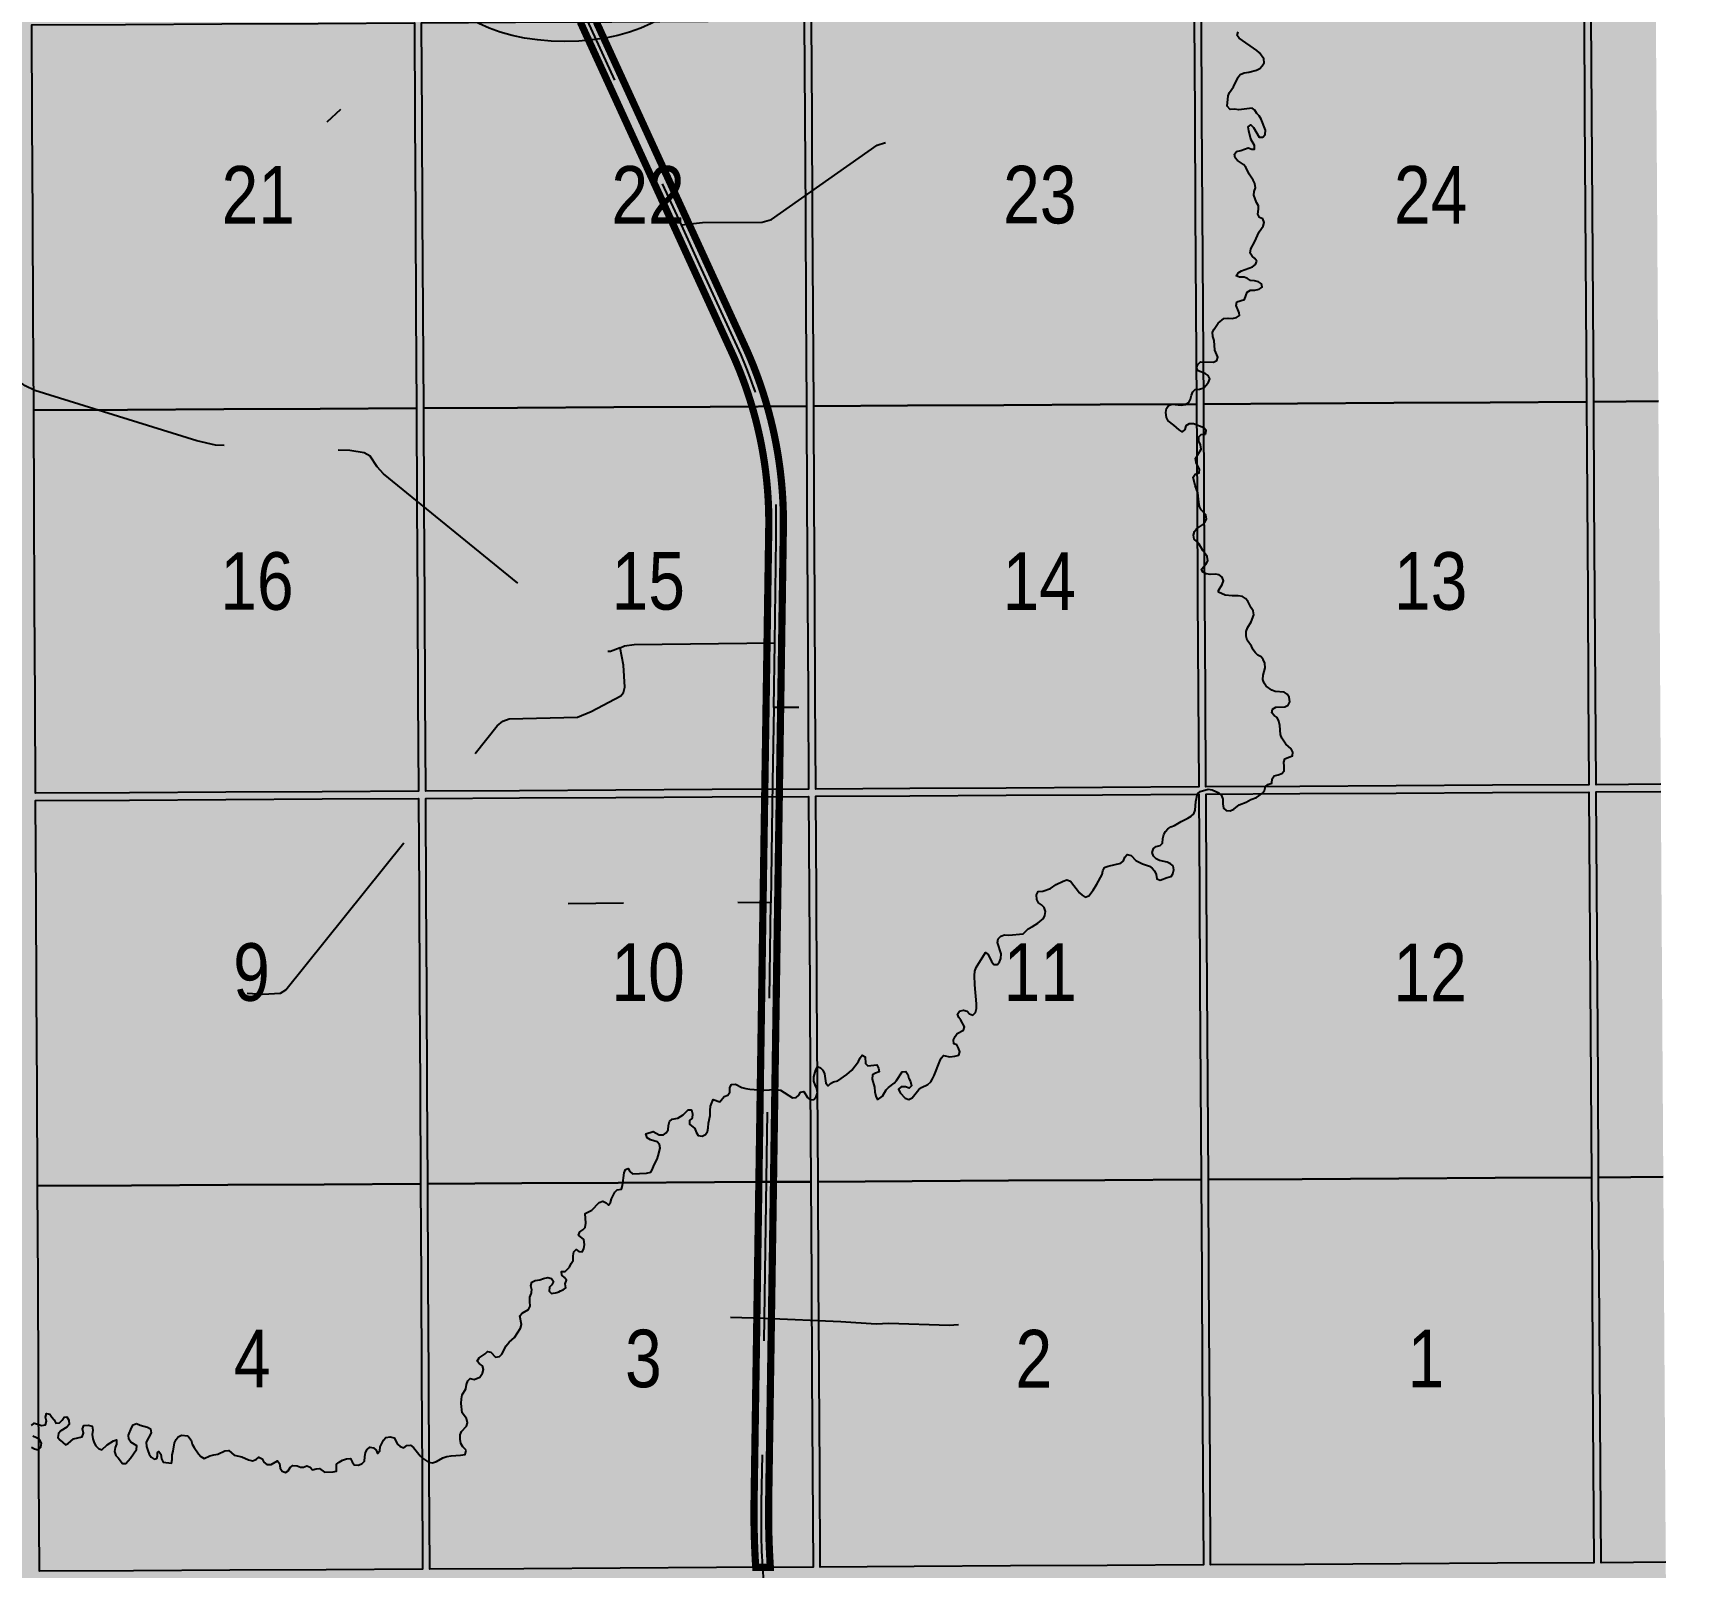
# Model space of a CAD drawing. Extents: x 507565 to 531726, y 6009554 to 6022365.
# Drawn here: x 523694.8 to 523923.8, y 6015143.7 to 6015356.9 of the extents above; entities that cross this region are included whole.
import ezdxf
from ezdxf.enums import TextEntityAlignment as Align

# ---------------------------------------------------------------- set-up
doc = ezdxf.new("R2010")
doc.units = 0
doc.header["$LTSCALE"] = 5
doc.linetypes.add('DASHED2', pattern=[9.525, 6.35, -3.175])
for name, color, linetype in [('L-MON', 1, 'Continuous'), ('Quarters', 8, 'Continuous'), ('RoadSeg', 57, 'DASHED2'), ('ROUTE-MAP-HWY', 2, 'Continuous'), ('T-WATER', 160, 'Continuous')]:
    doc.layers.add(name, color=color, linetype=linetype)
doc.layers.add('ROUTE-MAP-BACKGROUND-H', color=7, linetype='Continuous', true_color=0xf0ebff)
doc.styles.add('120', font='ARIALN.TTF', dxfattribs={"height": 13})
doc.styles.add('80A', font='ARIALN.TTF', dxfattribs={"height": 10})

# ---------------------------------------------------------------- blocks, each defined once
blk = doc.blocks.new('hwy_sec')
h = blk.add_hatch(color=255)
edge = h.paths.add_edge_path()
edge.add_ellipse((-0.7, -0.79), major_axis=(18.84, 0), ratio=0.584608, start_angle=0, end_angle=360)
at = {"color": 3}
blk.add_ellipse((-0.7, -0.79), major_axis=(18.84, 0), ratio=0.584608, dxfattribs=at)
at = {"color": 240, "style": '80A'}
blk.add_attdef('SEC', text='', height=9.5, dxfattribs=at).set_placement((-0.7, -0.79), align=Align.MIDDLE_CENTER)

msp = doc.modelspace()

# ---------------------------------------------------------------- hatches: boundary and pattern name
at = {"layer": 'ROUTE-MAP-BACKGROUND-H'}
h = msp.add_hatch(color=256, dxfattribs=at)
h.dxf.hatch_style = 1
h.paths.add_polyline_path([(523871.081, 6016124.178), (523873.071, 6015800.356), (523917.515, 6015800.58), (523923.823, 6014811.294), (522926.315, 6014807.962), (522925.895, 6015778.478), (522873.584, 6015778.442), (522873.69, 6016121.495)])

# ---------------------------------------------------------------- linework, layer by layer
at = {"layer": 'Quarters'}
for points in [[(523707.924, 6015304.493), (523694.877, 6015304.423), (523694.811, 6015317.813), (523694.745, 6015331.204), (523694.679, 6015344.594), (523694.613, 6015357.985), (523707.655, 6015358.055), (523721.032, 6015358.126), (523734.41, 6015358.197), (523747.787, 6015358.269), (523747.858, 6015344.878), (523747.929, 6015331.488), (523748, 6015318.098), (523748.071, 6015304.708), (523734.689, 6015304.636), (523721.307, 6015304.564), (523707.924, 6015304.493)], [(523802.198, 6015318.39), (523802.273, 6015305.001), (523788.89, 6015304.928), (523775.507, 6015304.856), (523762.123, 6015304.784), (523749.075, 6015304.713), (523749.004, 6015318.103), (523748.933, 6015331.494), (523748.862, 6015344.884), (523748.791, 6015358.274), (523761.835, 6015358.344), (523775.213, 6015358.416), (523788.592, 6015358.488), (523801.971, 6015358.559), (523802.046, 6015345.17), (523802.122, 6015331.78), (523802.198, 6015318.39)], [(523856.396, 6015318.683), (523856.476, 6015305.294), (523843.093, 6015305.221), (523829.71, 6015305.149), (523816.326, 6015305.076), (523803.278, 6015305.006), (523803.202, 6015318.396), (523803.126, 6015331.785), (523803.051, 6015345.175), (523802.975, 6015358.565), (523816.018, 6015358.635), (523829.397, 6015358.707), (523842.776, 6015358.778), (523856.155, 6015358.85), (523856.235, 6015345.461), (523856.315, 6015332.072), (523856.396, 6015318.683)], [(523910.594, 6015318.996), (523910.68, 6015305.606), (523897.296, 6015305.529), (523883.913, 6015305.452), (523870.529, 6015305.375), (523857.481, 6015305.299), (523857.4, 6015318.689), (523857.32, 6015332.078), (523857.239, 6015345.467), (523857.159, 6015358.856), (523870.203, 6015358.933), (523883.581, 6015359.011), (523896.96, 6015359.089), (523910.339, 6015359.167), (523910.424, 6015345.777), (523910.509, 6015332.387), (523910.594, 6015318.996)], [(523708.192, 6015251.265), (523695.14, 6015251.195), (523695.076, 6015264.251), (523695.01, 6015277.642), (523694.944, 6015291.032), (523694.877, 6015304.423), (523707.924, 6015304.493), (523721.307, 6015304.564), (523734.689, 6015304.636), (523748.071, 6015304.708), (523748.142, 6015291.318), (523748.213, 6015277.927), (523748.284, 6015264.537), (523748.353, 6015251.482), (523734.966, 6015251.41), (523721.579, 6015251.337), (523708.192, 6015251.265)], [(523802.501, 6015264.831), (523802.575, 6015251.777), (523789.186, 6015251.704), (523775.798, 6015251.631), (523762.41, 6015251.558), (523749.357, 6015251.487), (523749.288, 6015264.542), (523749.217, 6015277.933), (523749.146, 6015291.323), (523749.075, 6015304.713), (523762.123, 6015304.784), (523775.507, 6015304.856), (523788.89, 6015304.928), (523802.273, 6015305.001), (523802.349, 6015291.611), (523802.425, 6015278.221), (523802.501, 6015264.831)], [(523856.718, 6015265.126), (523856.796, 6015252.072), (523843.408, 6015251.999), (523830.02, 6015251.926), (523816.632, 6015251.853), (523803.579, 6015251.782), (523803.505, 6015264.837), (523803.429, 6015278.227), (523803.354, 6015291.616), (523803.278, 6015305.006), (523816.326, 6015305.076), (523829.71, 6015305.149), (523843.093, 6015305.221), (523856.476, 6015305.294), (523856.557, 6015291.904), (523856.637, 6015278.515), (523856.718, 6015265.126)], [(523910.935, 6015265.435), (523911.018, 6015252.38), (523897.63, 6015252.304), (523884.242, 6015252.228), (523870.854, 6015252.151), (523857.801, 6015252.077), (523857.722, 6015265.132), (523857.642, 6015278.521), (523857.561, 6015291.91), (523857.481, 6015305.299), (523870.529, 6015305.375), (523883.913, 6015305.452), (523897.296, 6015305.529), (523910.68, 6015305.606), (523910.765, 6015292.216), (523910.85, 6015278.826), (523910.935, 6015265.435)], [(523708.467, 6015196.699), (523695.41, 6015196.629), (523695.344, 6015210.019), (523695.278, 6015223.41), (523695.212, 6015236.8), (523695.145, 6015250.191), (523708.197, 6015250.261), (523721.584, 6015250.333), (523734.971, 6015250.405), (523748.358, 6015250.477), (523748.429, 6015237.087), (523748.5, 6015223.697), (523748.571, 6015210.307), (523748.642, 6015196.916), (523735.25, 6015196.844), (523721.859, 6015196.772), (523708.467, 6015196.699)], [(523802.807, 6015210.603), (523802.883, 6015197.214), (523796.081, 6015197.176), (523789.49, 6015197.14), (523776.097, 6015197.067), (523762.704, 6015196.993), (523749.646, 6015196.922), (523749.575, 6015210.312), (523749.504, 6015223.702), (523749.433, 6015237.093), (523749.362, 6015250.483), (523762.416, 6015250.554), (523775.804, 6015250.627), (523789.192, 6015250.7), (523802.58, 6015250.772), (523802.656, 6015237.383), (523802.732, 6015223.993), (523802.807, 6015210.603)], [(523857.044, 6015210.9), (523857.124, 6015197.511), (523843.731, 6015197.437), (523830.339, 6015197.364), (523816.945, 6015197.291), (523803.887, 6015197.219), (523803.812, 6015210.609), (523803.736, 6015223.998), (523803.66, 6015237.388), (523803.585, 6015250.778), (523816.638, 6015250.849), (523830.026, 6015250.922), (523843.414, 6015250.995), (523856.802, 6015251.067), (523856.883, 6015237.678), (523856.963, 6015224.289), (523857.044, 6015210.9)], [(523911.281, 6015211.204), (523911.366, 6015197.814), (523897.973, 6015197.739), (523884.58, 6015197.664), (523871.187, 6015197.589), (523858.129, 6015197.516), (523858.048, 6015210.906), (523857.968, 6015224.295), (523857.887, 6015237.684), (523857.807, 6015251.073), (523870.86, 6015251.147), (523884.248, 6015251.223), (523897.637, 6015251.299), (523911.025, 6015251.375), (523911.11, 6015237.985), (523911.195, 6015224.595), (523911.281, 6015211.204)], [(523708.737, 6015143.14), (523695.676, 6015143.069), (523695.61, 6015156.459), (523695.543, 6015169.848), (523695.477, 6015183.238), (523695.41, 6015196.629), (523708.467, 6015196.699), (523721.859, 6015196.772), (523735.25, 6015196.844), (523748.642, 6015196.916), (523748.713, 6015183.527), (523748.784, 6015170.137), (523748.855, 6015156.748), (523748.926, 6015143.36), (523735.53, 6015143.286), (523722.134, 6015143.213), (523708.737, 6015143.14)], [(523803.111, 6015157.048), (523803.186, 6015143.661), (523789.789, 6015143.586), (523776.391, 6015143.512), (523762.993, 6015143.438), (523749.931, 6015143.365), (523749.86, 6015156.754), (523749.788, 6015170.143), (523749.717, 6015183.532), (523749.646, 6015196.922), (523762.704, 6015196.993), (523776.097, 6015197.067), (523789.49, 6015197.14), (523796.081, 6015197.176), (523802.883, 6015197.214), (523802.959, 6015183.825), (523803.035, 6015170.436), (523803.111, 6015157.048)], [(523857.366, 6015157.347), (523857.446, 6015143.96), (523844.049, 6015143.887), (523830.651, 6015143.813), (523817.253, 6015143.739), (523804.191, 6015143.666), (523804.115, 6015157.054), (523804.039, 6015170.441), (523803.963, 6015183.83), (523803.887, 6015197.219), (523816.945, 6015197.291), (523830.339, 6015197.364), (523843.731, 6015197.437), (523857.124, 6015197.511), (523857.205, 6015184.122), (523857.285, 6015170.734), (523857.366, 6015157.347)], [(523911.622, 6015157.646), (523911.707, 6015144.258), (523898.309, 6015144.184), (523884.911, 6015144.111), (523871.514, 6015144.037), (523858.451, 6015143.966), (523858.37, 6015157.353), (523858.29, 6015170.74), (523858.209, 6015184.128), (523858.129, 6015197.516), (523871.187, 6015197.589), (523884.58, 6015197.664), (523897.973, 6015197.739), (523911.366, 6015197.814), (523911.451, 6015184.425), (523911.536, 6015171.035), (523911.622, 6015157.646)]]:
    msp.add_lwpolyline(points, close=True, dxfattribs=at)
for points in [[(523920.671, 6015305.681), (523911.684, 6015305.614), (523911.599, 6015319.004), (523911.513, 6015332.394), (523911.428, 6015345.785), (523911.343, 6015359.175), (523920.329, 6015359.242)], [(523921.01, 6015252.454), (523912.023, 6015252.387), (523911.94, 6015265.443), (523911.854, 6015278.833), (523911.769, 6015292.223), (523911.684, 6015305.614), (523920.671, 6015305.681)], [(523921.358, 6015197.889), (523912.37, 6015197.822), (523912.285, 6015211.212), (523912.2, 6015224.602), (523912.114, 6015237.993), (523912.029, 6015251.383), (523921.017, 6015251.45)], [(523921.7, 6015144.333), (523912.711, 6015144.265), (523912.626, 6015157.654), (523912.541, 6015171.042), (523912.455, 6015184.432), (523912.37, 6015197.822), (523921.358, 6015197.889)]]:
    msp.add_lwpolyline(points, dxfattribs=at)
at = {"layer": 'RoadSeg', "flags": 128}
for points in [[(523801.235, 6015263.13), (523797.726, 6015263.104), (523797.888, 6015272.091), (523798.072, 6015286.569), (523798.077, 6015287.272), (523798.08, 6015287.982), (523798.081, 6015288.672), (523798.08, 6015289.335), (523798.076, 6015289.96), (523798.068, 6015290.563), (523798.058, 6015291.121), (523798.044, 6015291.654), (523798, 6015292.225), (523797.973, 6015292.802), (523797.922, 6015293.394), (523797.854, 6015294.017), (523797.803, 6015294.664), (523797.747, 6015295.331), (523797.668, 6015295.963), (523797.583, 6015296.6), (523797.497, 6015297.242), (523797.398, 6015297.936), (523797.283, 6015298.595), (523797.167, 6015299.265), (523797.032, 6015299.932), (523796.887, 6015300.571), (523796.738, 6015301.251), (523796.583, 6015301.921), (523796.435, 6015302.581), (523796.279, 6015303.238), (523796.115, 6015303.888), (523795.924, 6015304.556), (523795.731, 6015305.178), (523795.533, 6015305.815), (523795.348, 6015306.441), (523795.139, 6015307.084), (523794.935, 6015307.697), (523794.705, 6015308.348), (523794.473, 6015308.971), (523794.239, 6015309.582), (523794.005, 6015310.181), (523793.723, 6015310.879), (523793.396, 6015311.647), (523793.185, 6015312.142), (523790.721, 6015317.541), (523787.416, 6015324.696), (523784.925, 6015330.201), (523782.235, 6015335.971), (523766.013, 6015371.421), (523763.06, 6015377.817), (523759.212, 6015386.327), (523758.643, 6015385.941), (523757.245, 6015385.508), (523746.456, 6015384.975), (523745.357, 6015384.043), (523742.226, 6015379.648), (523741.86, 6015378.748), (523741.494, 6015376.617), (523740.994, 6015358.802), (523740.861, 6015357.27), (523740.162, 6015354.472), (523740.162, 6015354.04), (523740.495, 6015353.374), (523740.894, 6015352.807), (523741.727, 6015351.509), (523741.794, 6015350.443), (523740.994, 6015349.477), (523735.633, 6015344.482)], [(523724.544, 6015223.436), (523726.708, 6015223.269), (523729.173, 6015223.402), (523729.938, 6015223.868), (523759.309, 6015260.565), (523760.075, 6015261.232), (523760.941, 6015261.531), (523770.465, 6015261.764), (523772.363, 6015262.563), (523776.459, 6015264.762), (523776.825, 6015265.194), (523777.025, 6015265.96), (523776.825, 6015269.024), (523776.393, 6015271.421), (523775.027, 6015270.888), (523773.862, 6015270.955), (523773.296, 6015271.288), (523743.492, 6015295.598), (523742.593, 6015296.563), (523741.66, 6015298.028), (523740.828, 6015298.528), (523738.796, 6015298.828), (523720.148, 6015299.593), (523717.551, 6015300.193), (523695.04, 6015307.186), (523693.674, 6015307.818), (523691.477, 6015309.451), (523690.777, 6015310.183), (523690.012, 6015310.616), (523683.218, 6015316.41), (523681.653, 6015317.509), (523680.821, 6015317.909), (523660.74, 6015324.569), (523659.741, 6015325.201), (523657.078, 6015328.931), (523637.963, 6015353.607)], [(523784.925, 6015330.201), (523787.848, 6015330.529), (523796.14, 6015330.563), (523797.438, 6015330.929), (523812.124, 6015341.252), (523813.356, 6015341.685), (523815.853, 6015342.018), (523816.12, 6015342.418), (523816.253, 6015343.383), (523816.686, 6015343.983)], [(523776.393, 6015271.421), (523776.992, 6015271.688), (523778.324, 6015271.888), (523797.888, 6015272.091)], [(523797.726, 6015263.104), (523797.563, 6015252.78), (523797.328, 6015235.954), (523791.211, 6015236.056), (523769.166, 6015235.857)], [(523798.386, 6015127.665), (523798.34, 6015127.883), (523798.198, 6015128.543), (523798.061, 6015129.22), (523797.931, 6015129.898), (523797.692, 6015131.281), (523797.576, 6015131.983), (523797.46, 6015132.703), (523797.354, 6015133.409), (523797.252, 6015134.105), (523797.138, 6015134.851), (523797.031, 6015135.6), (523796.934, 6015136.295), (523796.832, 6015137.044), (523796.744, 6015137.779), (523796.658, 6015138.543), (523796.582, 6015139.276), (523796.507, 6015140.026), (523796.433, 6015140.761), (523796.364, 6015141.523), (523796.306, 6015142.26), (523796.257, 6015142.996), (523796.209, 6015143.691), (523796.16, 6015144.456), (523796.12, 6015145.165), (523796.084, 6015145.888), (523796.055, 6015146.559), (523796.039, 6015147.286), (523796.034, 6015147.997), (523796.033, 6015148.692), (523796.035, 6015149.366), (523796.032, 6015150.04), (523796.031, 6015150.707), (523796.035, 6015151.381), (523796.04, 6015152.005), (523796.047, 6015152.634), (523796.453, 6015178.213), (523796.78, 6015200.664), (523796.925, 6015210.632), (523797.127, 6015220.287), (523797.328, 6015235.954)], [(523823.413, 6015177.348), (523822.114, 6015177.248), (523813.722, 6015177.514), (523811.957, 6015177.415), (523807.029, 6015177.747), (523796.453, 6015178.213), (523789.613, 6015178.38), (523788.88, 6015178.647), (523788.58, 6015179.113), (523788.514, 6015181.244)], [(523804.558, 6015105.133), (523804.256, 6015106.172), (523803.509, 6015108.786), (523802.828, 6015111.301), (523801.303, 6015116.379), (523801.102, 6015117.019), (523800.921, 6015117.629), (523800.743, 6015118.247), (523800.565, 6015118.87), (523800.388, 6015119.495), (523800.215, 6015120.111), (523800.037, 6015120.752), (523799.867, 6015121.388), (523799.702, 6015122.014), (523799.538, 6015122.646), (523799.377, 6015123.278), (523799.221, 6015123.923), (523799.068, 6015124.579), (523798.924, 6015125.217), (523798.776, 6015125.887), (523798.622, 6015126.573), (523798.479, 6015127.224), (523798.34, 6015127.883), (523798.198, 6015128.543), (523798.061, 6015129.22), (523797.931, 6015129.898), (523797.692, 6015131.281), (523797.576, 6015131.983), (523797.46, 6015132.703), (523797.354, 6015133.409), (523797.252, 6015134.105), (523797.138, 6015134.851), (523797.031, 6015135.6), (523796.934, 6015136.295), (523796.832, 6015137.044), (523796.744, 6015137.779), (523796.658, 6015138.543), (523796.582, 6015139.276), (523796.507, 6015140.026), (523796.433, 6015140.761), (523796.364, 6015141.523), (523796.306, 6015142.26), (523796.257, 6015142.996), (523796.209, 6015143.691), (523796.16, 6015144.456), (523796.12, 6015145.165), (523796.084, 6015145.888), (523796.055, 6015146.559), (523796.039, 6015147.286), (523796.034, 6015147.997), (523796.033, 6015148.692), (523796.035, 6015149.366), (523796.032, 6015150.04), (523796.031, 6015150.707), (523796.035, 6015151.381), (523796.04, 6015152.005), (523796.047, 6015152.634), (523796.078, 6015154.586)]]:
    msp.add_lwpolyline(points, dxfattribs=at)
at = {"layer": 'ROUTE-MAP-HWY', "const_width": 1}
msp.add_lwpolyline([(523773.068, 6015358.404), (523773.803, 6015356.8), (523775.239, 6015353.667), (523776.577, 6015350.749), (523776.785, 6015350.295), (523776.993, 6015349.841), (523777.063, 6015349.689), (523777.174, 6015349.447), (523781.247, 6015340.561), (523782.635, 6015337.533), (523783.239, 6015336.218), (523785.315, 6015331.689), (523785.849, 6015330.524), (523785.995, 6015330.205), (523788.451, 6015324.848), (523788.494, 6015324.755), (523788.635, 6015324.446), (523793.729, 6015313.334), (523793.94, 6015312.867), (523794.148, 6015312.399), (523794.351, 6015311.928), (523794.55, 6015311.456), (523794.746, 6015310.982), (523794.937, 6015310.506), (523795.123, 6015310.029), (523795.306, 6015309.55), (523795.485, 6015309.069), (523795.659, 6015308.587), (523795.829, 6015308.104), (523795.995, 6015307.618), (523796.156, 6015307.132), (523796.314, 6015306.644), (523796.467, 6015306.155), (523796.616, 6015305.664), (523796.76, 6015305.172), (523796.818, 6015304.971), (523796.9, 6015304.679), (523797.036, 6015304.185), (523797.168, 6015303.69), (523797.295, 6015303.193), (523797.418, 6015302.695), (523797.537, 6015302.197), (523797.651, 6015301.697), (523797.761, 6015301.196), (523797.866, 6015300.695), (523797.967, 6015300.192), (523798.064, 6015299.689), (523798.156, 6015299.184), (523798.244, 6015298.679), (523798.328, 6015298.173), (523798.407, 6015297.667), (523798.481, 6015297.16), (523798.552, 6015296.652), (523798.617, 6015296.144), (523798.679, 6015295.635), (523798.736, 6015295.125), (523798.788, 6015294.615), (523798.836, 6015294.105), (523798.88, 6015293.594), (523798.903, 6015293.294), (523798.918, 6015293.083), (523798.938, 6015292.811), (523798.953, 6015292.572), (523798.968, 6015292.328), (523798.983, 6015292.06), (523798.995, 6015291.844), (523799.009, 6015291.548), (523799.017, 6015291.36), (523799.03, 6015291.036), (523799.036, 6015290.876), (523799.047, 6015290.523), (523799.051, 6015290.391), (523799.059, 6015290.011), (523799.061, 6015289.907), (523799.067, 6015289.498), (523799.068, 6015289.423), (523799.07, 6015288.986), (523799.071, 6015288.938), (523799.069, 6015288.473), (523799.069, 6015288.454), (523799.064, 6015287.969), (523799.044, 6015286.643), (523798.917, 6015278.202), (523798.771, 6015268.586), (523798.693, 6015263.395), (523798.689, 6015263.162), (523798.516, 6015251.754), (523798.5, 6015250.75), (523798.468, 6015248.652), (523798.191, 6015230.61), (523798.092, 6015223.967), (523797.945, 6015214.15), (523797.924, 6015212.683), (523797.847, 6015207.502), (523797.694, 6015197.185), (523797.63, 6015192.979), (523797.408, 6015178.301), (523797.398, 6015177.635), (523797.345, 6015174.128), (523797.289, 6015170.404), (523797.164, 6015162.085), (523797.098, 6015157.708), (523797.09, 6015157.209), (523797.073, 6015156.058), (523797.063, 6015155.392), (523797.026, 6015152.932), (523797.015, 6015151.938), (523797.013, 6015150.92), (523797.019, 6015149.901), (523797.035, 6015148.882), (523797.059, 6015147.863), (523797.093, 6015146.845), (523797.135, 6015145.827), (523797.186, 6015144.81), (523797.246, 6015143.793), (523797.256, 6015143.627), (523796.709, 6015143.624), (523796.022, 6015143.62), (523795.546, 6015143.618), (523795.546, 6015143.618), (523795.224, 6015143.616), (523795.221, 6015143.664), (523795.16, 6015144.699), (523795.108, 6015145.734), (523795.065, 6015146.769), (523795.031, 6015147.805), (523795.006, 6015148.841), (523794.999, 6015149.243), (523794.991, 6015149.878), (523794.988, 6015150.172), (523794.984, 6015150.914), (523794.983, 6015151.1), (523794.986, 6015151.95), (523794.987, 6015152.028), (523794.997, 6015152.957), (523795.05, 6015156.472), (523795.051, 6015156.571), (523795.06, 6015157.138), (523795.061, 6015157.237), (523795.069, 6015157.736), (523795.135, 6015162.115), (523795.26, 6015170.393), (523795.317, 6015174.159), (523795.371, 6015177.738), (523795.381, 6015178.407), (523795.468, 6015184.151), (523795.589, 6015192.178), (523795.601, 6015193.009), (523795.664, 6015197.174), (523795.818, 6015207.532), (523795.895, 6015212.713), (523795.931, 6015215.159), (523796.062, 6015223.956), (523796.161, 6015230.641), (523796.239, 6015235.709), (523796.249, 6015236.379), (523796.439, 6015248.683), (523796.471, 6015250.739), (523796.486, 6015251.743), (523796.743, 6015268.617), (523796.782, 6015271.215), (523796.797, 6015272.229), (523796.887, 6015278.191), (523796.974, 6015283.909), (523797.035, 6015287.999), (523797.041, 6015288.481), (523797.042, 6015288.963), (523797.039, 6015289.445), (523797.038, 6015289.476), (523797.032, 6015289.927), (523797.031, 6015289.971), (523797.021, 6015290.408), (523797.019, 6015290.466), (523797.005, 6015290.89), (523797.003, 6015290.96), (523796.986, 6015291.371), (523796.982, 6015291.455), (523796.963, 6015291.853), (523796.957, 6015291.949), (523796.935, 6015292.334), (523796.928, 6015292.443), (523796.895, 6015292.937), (523796.857, 6015293.431), (523796.815, 6015293.924), (523796.769, 6015294.416), (523796.718, 6015294.909), (523796.663, 6015295.401), (523796.604, 6015295.892), (523796.541, 6015296.383), (523796.473, 6015296.873), (523796.401, 6015297.363), (523796.324, 6015297.852), (523796.244, 6015298.34), (523796.159, 6015298.828), (523796.07, 6015299.315), (523795.976, 6015299.801), (523795.879, 6015300.286), (523795.777, 6015300.77), (523795.671, 6015301.254), (523795.561, 6015301.736), (523795.446, 6015302.218), (523795.327, 6015302.698), (523795.205, 6015303.177), (523795.077, 6015303.656), (523794.946, 6015304.133), (523794.811, 6015304.609), (523794.708, 6015304.959), (523794.671, 6015305.084), (523794.528, 6015305.557), (523794.38, 6015306.03), (523794.228, 6015306.501), (523794.072, 6015306.97), (523793.912, 6015307.439), (523793.748, 6015307.906), (523793.58, 6015308.371), (523793.407, 6015308.835), (523793.231, 6015309.298), (523793.051, 6015309.758), (523792.866, 6015310.218), (523792.678, 6015310.675), (523792.485, 6015311.131), (523792.289, 6015311.586), (523792.089, 6015312.038), (523791.885, 6015312.488), (523786.606, 6015324.003), (523783.088, 6015331.677), (523783.001, 6015331.868), (523781.394, 6015335.372), (523780.103, 6015338.19), (523775.323, 6015348.616), (523775.266, 6015348.739), (523775.115, 6015349.07), (523774.942, 6015349.448), (523774.734, 6015349.901), (523773.161, 6015353.331), (523770.841, 6015358.392)], dxfattribs=at)
at = {"layer": 'T-WATER'}
for points in [[(523860.745, 6015346.701), (523860.875, 6015348.138), (523861.086, 6015348.576), (523861.606, 6015349.401), (523862.282, 6015350.729), (523862.572, 6015351.104), (523863.1, 6015351.315), (523863.734, 6015351.395), (523864.837, 6015351.695), (523865.307, 6015351.927), (523865.616, 6015352.286), (523865.884, 6015352.71), (523865.852, 6015353.293), (523865.216, 6015354.105), (523864.873, 6015354.445), (523862.421, 6015356.127), (523862.135, 6015356.531), (523862.295, 6015357.028)], [(523865.102, 6015332.356), (523865.098, 6015332.843), (523864.841, 6015333.3), (523864.445, 6015334.306), (523864.479, 6015334.843), (523864.671, 6015335.33), (523864.601, 6015335.93), (523864.366, 6015336.415), (523863.799, 6015337.248), (523863.334, 6015338.214), (523863.002, 6015338.599), (523862.168, 6015339.149), (523861.841, 6015339.49), (523861.762, 6015340.037), (523862.058, 6015340.406), (523862.659, 6015340.513), (523863.659, 6015340.908), (523864.153, 6015340.725), (523864.559, 6015340.716), (523864.546, 6015341.23), (523864.013, 6015342.092), (523863.741, 6015343.253), (523863.68, 6015343.842), (523864.052, 6015344.081), (523864.384, 6015343.73), (523865.181, 6015342.384), (523865.683, 6015342.399), (523866.025, 6015342.77), (523866.082, 6015343.339), (523865.448, 6015344.879), (523865.183, 6015345.331), (523864.847, 6015345.654), (523864.589, 6015346.12), (523864.213, 6015346.416), (523862.353, 6015346.16), (523861.786, 6015346.259), (523861.158, 6015346.242), (523860.745, 6015346.701)], [(523864.889, 6015325.149), (523864.598, 6015325.537), (523864.204, 6015325.829), (523863.948, 6015326.248), (523864.042, 6015326.854), (523864.545, 6015327.784), (523865.169, 6015329.21), (523865.77, 6015329.995), (523865.888, 6015330.529), (523865.707, 6015331.041), (523865.242, 6015331.234), (523864.992, 6015331.671), (523865.102, 6015332.356)], [(523857.722, 6015301.086), (523857.83, 6015301.601), (523857.503, 6015301.968), (523856.061, 6015302.532), (523855.453, 6015302.532), (523855.021, 6015302.274), (523854.86, 6015301.75), (523854.513, 6015301.426), (523854.092, 6015301.692), (523853.334, 6015302.365), (523852.558, 6015302.963), (523852.29, 6015303.421), (523852.223, 6015304.105), (523852.321, 6015304.656), (523852.568, 6015305.1), (523853.102, 6015305.255), (523854.349, 6015305.144), (523854.97, 6015305.237), (523855.403, 6015305.513), (523855.668, 6015305.955), (523855.767, 6015306.521), (523855.952, 6015306.996), (523856.309, 6015307.318), (523856.915, 6015307.374), (523857.48, 6015307.545), (523857.845, 6015307.896), (523858.135, 6015308.324), (523858.33, 6015308.791), (523858.098, 6015309.259), (523857.678, 6015309.548), (523856.721, 6015309.928), (523856.476, 6015310.345), (523856.69, 6015310.793), (523857.016, 6015311.162), (523858.822, 6015311.109), (523859.296, 6015311.324), (523859.465, 6015311.811), (523859.024, 6015312.792), (523858.921, 6015314.135), (523858.74, 6015314.695), (523858.718, 6015315.279), (523858.949, 6015315.719), (523859.506, 6015316.537), (523860.287, 6015317.16), (523860.861, 6015317.232), (523861.461, 6015317.167), (523862.05, 6015317.315), (523862.445, 6015317.61), (523862.432, 6015317.982), (523862.005, 6015318.996), (523862.095, 6015319.521), (523863.143, 6015319.829), (523863.518, 6015320.837), (523863.965, 6015321.115), (523864.582, 6015321.118), (523865.2, 6015321.25), (523865.611, 6015321.521), (523865.507, 6015321.996), (523865.078, 6015322.266), (523864.56, 6015322.417), (523863.986, 6015322.482), (523863.573, 6015322.761), (523863.114, 6015322.936), (523862.456, 6015322.915), (523861.993, 6015323.104), (523862.252, 6015323.548), (523862.726, 6015323.814), (523864.259, 6015324.38), (523864.68, 6015324.675), (523864.889, 6015325.149)], [(523856.638, 6015298.197), (523857.153, 6015299.026), (523857.021, 6015299.632), (523856.819, 6015300.131), (523856.789, 6015300.718), (523857.142, 6015301.04), (523857.722, 6015301.086)], [(523861.443, 6015278.654), (523860.47, 6015278.753), (523859.545, 6015279.156), (523859.523, 6015279.401), (523860.065, 6015280.232), (523860.232, 6015280.725), (523860.032, 6015281.235), (523859.637, 6015281.544), (523859.075, 6015281.636), (523858.404, 6015281.611), (523857.811, 6015281.689), (523857.368, 6015281.913), (523857.167, 6015282.356), (523857.809, 6015283.082), (523858.062, 6015283.517), (523857.96, 6015284.103), (523857.357, 6015284.923), (523856.868, 6015285.822), (523856.528, 6015286.197), (523856.141, 6015286.5), (523856.063, 6015287.077), (523856.227, 6015287.564), (523856.498, 6015287.952), (523857.321, 6015288.513), (523857.647, 6015288.865), (523857.891, 6015289.286), (523857.789, 6015289.89), (523857.134, 6015290.612), (523856.904, 6015291.071), (523856.786, 6015291.678), (523856.685, 6015292.971), (523856.292, 6015293.973), (523856.042, 6015295.134), (523856.308, 6015295.542), (523856.85, 6015295.713), (523856.881, 6015296.216), (523856.432, 6015297.188), (523856.352, 6015297.768), (523856.638, 6015298.197)], [(523869.328, 6015256.206), (523869.803, 6015256.412), (523869.861, 6015256.919), (523869.618, 6015257.365), (523868.912, 6015258.044), (523868.611, 6015258.429), (523868.365, 6015258.868), (523868.158, 6015259.351), (523868.045, 6015260.639), (523867.93, 6015261.238), (523867.7, 6015261.723), (523867.295, 6015262.012), (523866.955, 6015262.363), (523867.056, 6015262.911), (523867.5, 6015263.178), (523868.781, 6015263.204), (523869.236, 6015263.453), (523869.432, 6015263.926), (523869.38, 6015264.562), (523869.101, 6015264.983), (523868.666, 6015265.24), (523867.431, 6015265.326), (523866.972, 6015265.549), (523866.167, 6015266.088), (523865.892, 6015266.51), (523865.706, 6015267.015), (523865.753, 6015267.608), (523866.041, 6015268.649), (523865.958, 6015269.279), (523865.751, 6015269.783), (523865.462, 6015270.169), (523865.024, 6015270.384), (523864.674, 6015270.707), (523864.366, 6015271.134), (523864.106, 6015271.627), (523863.527, 6015272.461), (523863.372, 6015273.031), (523863.404, 6015273.667), (523863.551, 6015274.183), (523864.092, 6015275.027), (523864.456, 6015275.986), (523864.373, 6015276.575), (523864.074, 6015276.966), (523863.623, 6015277.916), (523863.312, 6015278.291), (523862.853, 6015278.536), (523862.289, 6015278.63), (523861.443, 6015278.654)], [(523864.044, 6015250.328), (523864.828, 6015250.626), (523865.632, 6015251.203), (523865.945, 6015251.584), (523866.053, 6015252.121), (523866.417, 6015252.436), (523866.944, 6015252.608), (523867.014, 6015253.196), (523867.267, 6015253.612), (523867.842, 6015253.745), (523868.336, 6015253.961), (523868.671, 6015254.324), (523868.682, 6015254.916), (523868.604, 6015255.522), (523868.775, 6015255.995), (523869.328, 6015256.206)], [(523853.257, 6015241.1), (523852.855, 6015241.408), (523852.406, 6015241.627), (523851.346, 6015241.877), (523850.897, 6015242.103), (523850.525, 6015242.449), (523850.335, 6015242.965), (523850.487, 6015243.503), (523850.862, 6015243.81), (523851.441, 6015243.928), (523851.756, 6015244.288), (523851.794, 6015244.918), (523851.934, 6015245.451), (523852.175, 6015245.867), (523852.492, 6015246.257), (523852.928, 6015246.535), (523853.444, 6015246.731), (523854.331, 6015247.27), (523855.296, 6015247.732), (523855.754, 6015248.003), (523856.123, 6015248.329), (523856.289, 6015248.838), (523856.37, 6015250.05), (523856.636, 6015251.108), (523856.975, 6015251.439), (523858.093, 6015251.75), (523858.666, 6015251.673), (523859.58, 6015251.238), (523859.934, 6015250.878), (523860.132, 6015250.363), (523860.155, 6015249.714), (523860.254, 6015249.109), (523860.619, 6015248.803), (523861.179, 6015248.743), (523861.671, 6015248.977), (523862.419, 6015249.584), (523863.379, 6015249.982), (523864.044, 6015250.328)], [(523843.797, 6015240.916), (523844.224, 6015241.071), (523845.98, 6015241.482), (523846.357, 6015241.808), (523846.525, 6015242.317), (523846.852, 6015242.672), (523847.384, 6015242.55), (523848.069, 6015241.845), (523848.976, 6015241.411), (523849.934, 6015241.056), (523850.339, 6015240.778), (523850.653, 6015240.42), (523850.863, 6015239.924), (523850.964, 6015239.3), (523851.421, 6015239.114), (523852.407, 6015239.498), (523852.946, 6015239.641), (523853.215, 6015239.999), (523853.336, 6015240.549), (523853.257, 6015241.1)], [(523833.68, 6015232.674), (523834.449, 6015233.151), (523835.203, 6015233.782), (523835.414, 6015234.219), (523835.499, 6015234.77), (523835.327, 6015235.343), (523834.958, 6015235.679), (523834.531, 6015235.963), (523834.292, 6015236.443), (523834.244, 6015237.107), (523834.495, 6015237.538), (523835.134, 6015237.608), (523836.202, 6015237.946), (523836.969, 6015238.536), (523837.929, 6015238.984), (523838.47, 6015239.163), (523838.963, 6015238.996), (523840.211, 6015237.384), (523840.579, 6015237.046), (523841.004, 6015236.784), (523841.507, 6015236.957), (523842.101, 6015237.727), (523842.641, 6015238.554), (523843.36, 6015239.898), (523843.481, 6015240.438), (523843.708, 6015240.884), (523843.797, 6015240.916)], [(523819.165, 6015210.741), (523819.543, 6015211.116), (523819.804, 6015211.522), (523820.035, 6015211.963), (523820.788, 6015213.948), (523821.011, 6015214.407), (523821.312, 6015214.775), (523822.213, 6015214.594), (523822.877, 6015214.66), (523823.45, 6015214.783), (523823.6, 6015215.255), (523823.423, 6015215.771), (523823.191, 6015216.236), (523822.748, 6015216.4), (523822.706, 6015216.953), (523822.929, 6015217.387), (523823.215, 6015217.791), (523824.095, 6015218.271), (523824.224, 6015218.754), (523823.744, 6015219.687), (523823.432, 6015220.038), (523823.288, 6015220.508), (523823.53, 6015220.933), (523824.102, 6015221.066), (523824.6, 6015220.917), (523824.94, 6015220.559), (523825.41, 6015220.377), (523825.775, 6015220.742), (523825.912, 6015221.287), (523825.921, 6015221.919), (523825.654, 6015224.563), (523825.646, 6015225.87), (523825.695, 6015226.495), (523825.849, 6015227.005), (523827.178, 6015229.057), (523827.547, 6015228.781), (523827.994, 6015227.833), (523828.299, 6015227.418), (523828.824, 6015227.418), (523829.12, 6015227.794), (523829.308, 6015228.244), (523829.321, 6015228.865), (523828.808, 6015230.453), (523828.935, 6015230.972), (523829.285, 6015231.318), (523829.783, 6015231.52), (523830.414, 6015231.497), (523832.4, 6015231.676), (523833.101, 6015232.346), (523833.68, 6015232.674)], [(523784.382, 6015206.053), (523785.138, 6015206.507), (523785.833, 6015207.2), (523786.295, 6015207.214), (523786.433, 6015206.632), (523786.388, 6015206.044), (523786.039, 6015205.708), (523786.006, 6015205.22), (523786.779, 6015204.614), (523786.964, 6015204.083), (523787.226, 6015203.646), (523787.76, 6015203.526), (523788.229, 6015203.777), (523788.508, 6015204.186), (523788.624, 6015204.717), (523788.651, 6015205.339), (523788.882, 6015206.43), (523788.875, 6015207.107), (523788.961, 6015207.696), (523789.33, 6015208.663), (523790.216, 6015208.302), (523790.835, 6015209.056), (523791.369, 6015209.249), (523791.62, 6015209.662), (523791.612, 6015210.297), (523791.862, 6015210.726), (523792.419, 6015210.756), (523793.31, 6015210.297), (523793.845, 6015210.153), (523794.416, 6015210.072), (523796.188, 6015209.917), (523798.116, 6015210.025), (523798.68, 6015209.93), (523800.335, 6015208.856), (523800.864, 6015208.914), (523801.198, 6015209.263), (523801.469, 6015209.676), (523801.89, 6015209.754), (523802.44, 6015208.906), (523802.798, 6015208.595), (523803.32, 6015208.64), (523803.645, 6015209.021), (523803.787, 6015209.554), (523803.701, 6015210.189), (523803.462, 6015210.665), (523803.283, 6015211.181), (523803.29, 6015211.777), (523803.598, 6015212.768), (523803.821, 6015213.229), (523804.222, 6015213.055), (523804.542, 6015212.701), (523804.766, 6015212.186), (523804.987, 6015210.931), (523805.277, 6015210.519), (523805.612, 6015210.848), (523806.038, 6015211.107), (523806.616, 6015211.243), (523807.866, 6015212.095), (523808.577, 6015212.741), (523809.485, 6015213.939), (523809.723, 6015214.41), (523810.011, 6015214.793), (523810.426, 6015214.594), (523810.466, 6015213.651), (523810.787, 6015213.316), (523812.033, 6015213.457), (523812.272, 6015213.012), (523812.396, 6015212.485), (523811.877, 6015212.288), (523811.441, 6015212.048), (523811.385, 6015211.466), (523811.711, 6015210.365), (523811.774, 6015209.71), (523811.902, 6015209.094), (523812.162, 6015208.618)], [(523812.162, 6015208.618), (523812.866, 6015209.11), (523813.333, 6015209.963), (523813.661, 6015210.306), (523814.456, 6015210.908), (523814.771, 6015211.259), (523815.558, 6015212.469), (523816.074, 6015212.522), (523816.36, 6015212.132), (523816.494, 6015211.558), (523816.756, 6015211.12), (523816.887, 6015210.56), (523816.532, 6015210.228), (523816.023, 6015210.383), (523815.429, 6015210.423), (523815.089, 6015210.08), (523815.307, 6015209.562), (523815.992, 6015208.82), (523816.486, 6015208.635), (523816.948, 6015208.872), (523817.871, 6015210.033), (523818.286, 6015210.31), (523819.165, 6015210.741)], [(523780.585, 6015203.053), (523780.123, 6015203.317), (523779.973, 6015203.848), (523780.978, 6015204.171), (523781.815, 6015203.734), (523782.4, 6015203.72), (523782.773, 6015204.023), (523783.05, 6015204.426), (523783.086, 6015205.044), (523783.254, 6015205.573), (523783.591, 6015205.914), (523784.382, 6015206.053)], [(523769.35, 6015185.331), (523769.578, 6015185.866), (523769.845, 6015186.272), (523769.844, 6015186.927), (523769.959, 6015187.477), (523770.258, 6015187.809), (523770.65, 6015187.537), (523771.123, 6015187.451), (523771.348, 6015187.898), (523771.407, 6015188.491), (523771.342, 6015189.168), (523770.575, 6015189.772), (523770.776, 6015190.24), (523771.195, 6015190.523), (523771.537, 6015190.864), (523771.592, 6015191.465), (523771.523, 6015192.805), (523772.439, 6015193.284), (523773.477, 6015194.345), (523773.986, 6015194.51), (523774.443, 6015194.299), (523774.765, 6015193.937), (523775.041, 6015194.306), (523775.19, 6015194.826), (523775.637, 6015195.744), (523775.97, 6015196.084), (523776.584, 6015196.183), (523776.72, 6015196.692), (523776.926, 6015198.452), (523777.112, 6015198.927), (523777.487, 6015199.068), (523777.728, 6015198.614), (523778.099, 6015198.298), (523780.066, 6015198.414), (523780.632, 6015198.565), (523780.888, 6015198.958), (523781.062, 6015199.464), (523781.51, 6015200.344), (523781.682, 6015200.832), (523781.934, 6015201.858), (523781.843, 6015202.407), (523781.535, 6015202.775), (523780.585, 6015203.053)], [(523767.335, 6015181.759), (523767.415, 6015181.773), (523767.573, 6015181.829), (523767.84, 6015181.924), (523768.106, 6015182.039), (523768.444, 6015182.186), (523768.851, 6015182.46), (523768.757, 6015183.005), (523768.913, 6015183.523), (523768.628, 6015183.911), (523768.258, 6015184.239), (523768.214, 6015184.735), (523768.747, 6015184.732), (523769.35, 6015185.331)], [(523764.044, 6015181.741), (523764.071, 6015181.903), (523764.116, 6015182.17), (523764.118, 6015182.181), (523763.99, 6015182.741), (523764.094, 6015183.268), (523764.565, 6015183.496), (523765.198, 6015183.602), (523765.749, 6015183.776), (523766.325, 6015183.886), (523766.839, 6015183.752), (523767.131, 6015183.348), (523766.907, 6015182.899), (523766.552, 6015182.537), (523766.501, 6015182.018), (523766.595, 6015181.917), (523766.743, 6015181.756)], [(523760.556, 6015174.399), (523760.943, 6015174.939), (523761.344, 6015175.225), (523761.717, 6015175.585), (523762.515, 6015176.863), (523762.665, 6015177.368), (523762.455, 6015178.56), (523762.752, 6015178.94), (523763.65, 6015179.446), (523763.864, 6015179.914), (523763.815, 6015180.576), (523763.848, 6015181.17), (523764.027, 6015181.637), (523764.044, 6015181.741)], [(523766.743, 6015181.756), (523766.825, 6015181.667), (523767.068, 6015181.711), (523767.335, 6015181.759)], [(523756.888, 6015170.066), (523757.232, 6015170.62), (523757.413, 6015171.112), (523757.23, 6015171.64), (523756.831, 6015171.924), (523756.53, 6015172.293), (523756.791, 6015172.734), (523757.615, 6015173.311), (523757.959, 6015173.632), (523758.417, 6015173.537), (523759.048, 6015172.811), (523759.598, 6015172.918), (523759.952, 6015173.237), (523760.556, 6015174.399)], [(523754.988, 6015159.889), (523754.505, 6015160.386), (523754.246, 6015160.838), (523754.127, 6015161.441), (523754.147, 6015162.043), (523754.339, 6015162.502), (523755.024, 6015163.231), (523755.183, 6015163.728), (523755.022, 6015164.285), (523754.44, 6015165.109), (523754.285, 6015166.413), (523754.319, 6015167.034), (523754.44, 6015167.582), (523754.957, 6015168.441), (523755.04, 6015169.016), (523755.197, 6015169.541), (523755.552, 6015169.867), (523756.07, 6015169.722), (523756.888, 6015170.066)], [(523694.555, 6015163.357), (523694.932, 6015163.662), (523695.455, 6015163.531), (523695.952, 6015163.328), (523696.52, 6015163.436), (523696.654, 6015163.925), (523696.496, 6015164.507), (523696.638, 6015164.996), (523697.128, 6015164.922), (523697.382, 6015164.475), (523697.719, 6015164.108), (523697.951, 6015163.638), (523698.458, 6015163.724), (523698.817, 6015164.078), (523699.108, 6015164.473), (523699.502, 6015164.519), (523699.759, 6015164.089), (523699.814, 6015163.475), (523699.496, 6015163.098), (523698.627, 6015162.577), (523698.321, 6015162.201), (523698.224, 6015161.681), (523698.534, 6015161.286), (523699.282, 6015160.658), (523699.689, 6015160.811), (523700.42, 6015161.498), (523701.608, 6015161.759), (523701.785, 6015162.256), (523701.669, 6015162.867), (523701.864, 6015163.346), (523702.46, 6015163.392), (523703.009, 6015163.251), (523703.073, 6015162.682), (523702.992, 6015162.103), (523703.096, 6015161.485), (523703.275, 6015160.921), (523703.534, 6015160.486), (523703.895, 6015160.147), (523704.362, 6015159.966), (523705.105, 6015160.628), (523705.986, 6015161.181), (523706.395, 6015161.347), (523706.387, 6015160.763), (523706.197, 6015160.298), (523706.109, 6015159.729), (523706.286, 6015159.188), (523706.618, 6015158.849), (523707.227, 6015158.069), (523707.7, 6015158.042), (523707.998, 6015158.442), (523708.345, 6015158.785), (523709.168, 6015160.006), (523709.224, 6015160.517), (523708.372, 6015160.998), (523708.09, 6015161.419), (523708.057, 6015161.989), (523708.455, 6015163.002), (523708.697, 6015163.426), (523709.161, 6015163.611)], [(523709.161, 6015163.611), (523709.667, 6015163.404), (523710.707, 6015163.123), (523711.102, 6015162.861), (523711.212, 6015162.327), (523710.529, 6015161.004), (523710.539, 6015160.4), (523710.728, 6015159.864), (523710.936, 6015159.358), (523711.199, 6015158.933), (523711.61, 6015158.674), (523712.012, 6015158.741), (523712.092, 6015159.084), (523712.078, 6015159.603), (523712.271, 6015159.724), (523712.569, 6015159.344), (523712.658, 6015158.717), (523712.869, 6015158.233), (523714.012, 6015158.095), (523714.132, 6015158.627), (523714.103, 6015159.272), (523714.249, 6015159.776), (523714.423, 6015160.929), (523714.655, 6015161.377), (523714.936, 6015161.764), (523715.399, 6015162.009), (523716.28, 6015161.893)], [(523694.567, 6015160.328), (523695.004, 6015160.11), (523695.517, 6015159.974), (523695.888, 6015160.333), (523695.944, 6015160.892), (523695.692, 6015161.369), (523695.258, 6015161.637), (523694.768, 6015161.857)], [(523716.28, 6015161.893), (523716.741, 6015161.313), (523716.921, 6015160.76), (523717.183, 6015160.286), (523717.785, 6015159.415), (523718.083, 6015159.038), (523718.581, 6015158.744)], [(523735.303, 6015156.847), (523736.488, 6015156.917), (523736.978, 6015157.01), (523736.961, 6015157.947), (523737.351, 6015158.26), (523737.805, 6015158.525), (523738.337, 6015158.714), (523738.891, 6015158.733), (523739.122, 6015158.281), (523739.41, 6015157.869), (523740.018, 6015157.835), (523740.53, 6015158.038), (523740.858, 6015158.386), (523740.883, 6015158.989), (523740.979, 6015159.577), (523741.225, 6015159.998), (523741.603, 6015160.312), (523742.103, 6015160.226), (523742.469, 6015159.903), (523742.678, 6015159.423), (523742.981, 6015159.806), (523743.044, 6015160.378), (523743.481, 6015161.315), (523743.826, 6015161.645), (523744.426, 6015161.778), (523744.955, 6015161.644), (523745.44, 6015160.731), (523745.822, 6015160.407), (523746.317, 6015160.245), (523746.72, 6015160.55), (523747.241, 6015160.58), (523747.649, 6015160.284), (523748.57, 6015159.108), (523748.932, 6015158.78), (523749.75, 6015158.247), (523750.313, 6015158.143), (523750.836, 6015158.342), (523751.747, 6015158.852), (523752.281, 6015159.041), (523752.891, 6015159.137), (523754.21, 6015159.196), (523754.847, 6015159.286), (523754.988, 6015159.889)], [(523718.581, 6015158.744), (523719.348, 6015159.129), (523719.901, 6015159.269), (523720.489, 6015159.338), (523721.454, 6015159.8), (523722.004, 6015159.87), (523722.722, 6015159.234), (523723.801, 6015158.969), (523724.752, 6015158.574), (523725.277, 6015158.436), (523725.813, 6015158.595), (523726.184, 6015158.924), (523726.648, 6015158.711), (523726.87, 6015158.222), (523727.275, 6015157.917), (523727.869, 6015157.903), (523728.75, 6015158.444), (523729.059, 6015158.075), (523729.125, 6015157.422), (523729.39, 6015156.971), (523729.85, 6015156.781), (523730.262, 6015157.049), (523730.509, 6015157.482), (523730.896, 6015157.791), (523731.474, 6015157.73), (523731.946, 6015157.544), (523732.351, 6015157.523), (523732.831, 6015157.732), (523733.285, 6015157.526), (523733.619, 6015157.171), (523734.112, 6015157.309), (523734.606, 6015157.355), (523735.303, 6015156.847)]]:
    msp.add_lwpolyline(points, dxfattribs=at)

# ---------------------------------------------------------------- block references
at = {"layer": 'L-MON', "xscale": 1.000009665283228, "yscale": 1.000009665283228, "zscale": 1.000009665283228}
msp.add_blockref('hwy_sec', (523769.407, 6015367.468), dxfattribs=at).add_auto_attribs({'SEC': '947'})

# ---------------------------------------------------------------- texts
at = {"layer": 'RoadSeg', "style": '120'}
for s, height, p in [('21', 8.0042, (523720.988, 6015330.364)), ('22', 8.0042, (523775.168, 6015330.364)), ('23', 8.0042, (523829.609, 6015330.399)), ('24', 8.0042, (523883.927, 6015330.364)), ('16', 8.0042, (523720.807, 6015276.698)), ('15', 8.0042, (523775.194, 6015276.722)), ('14', 8.0042, (523829.519, 6015276.687)), ('13', 8.0042, (523883.929, 6015276.706)), ('9', 8.004, (523722.603, 6015222.351)), ('10', 8.0042, (523775.168, 6015222.342)), ('11', 8.0042, (523829.672, 6015222.323)), ('12', 8.0042, (523883.852, 6015222.307)), ('4', 8.004, (523722.697, 6015168.63)), ('3', 8.004, (523777.063, 6015168.649)), ('2', 8.004, (523831.327, 6015168.614)), ('1', 8.004, (523885.832, 6015168.63))]:
    msp.add_text(s, height=height, dxfattribs=at).set_placement(p)
msp.add_text('61-18-5', height=39.9833, rotation=359.95761, dxfattribs=at).set_placement((523672.985, 6015287.44))

doc.saveas('drawing.dxf')
